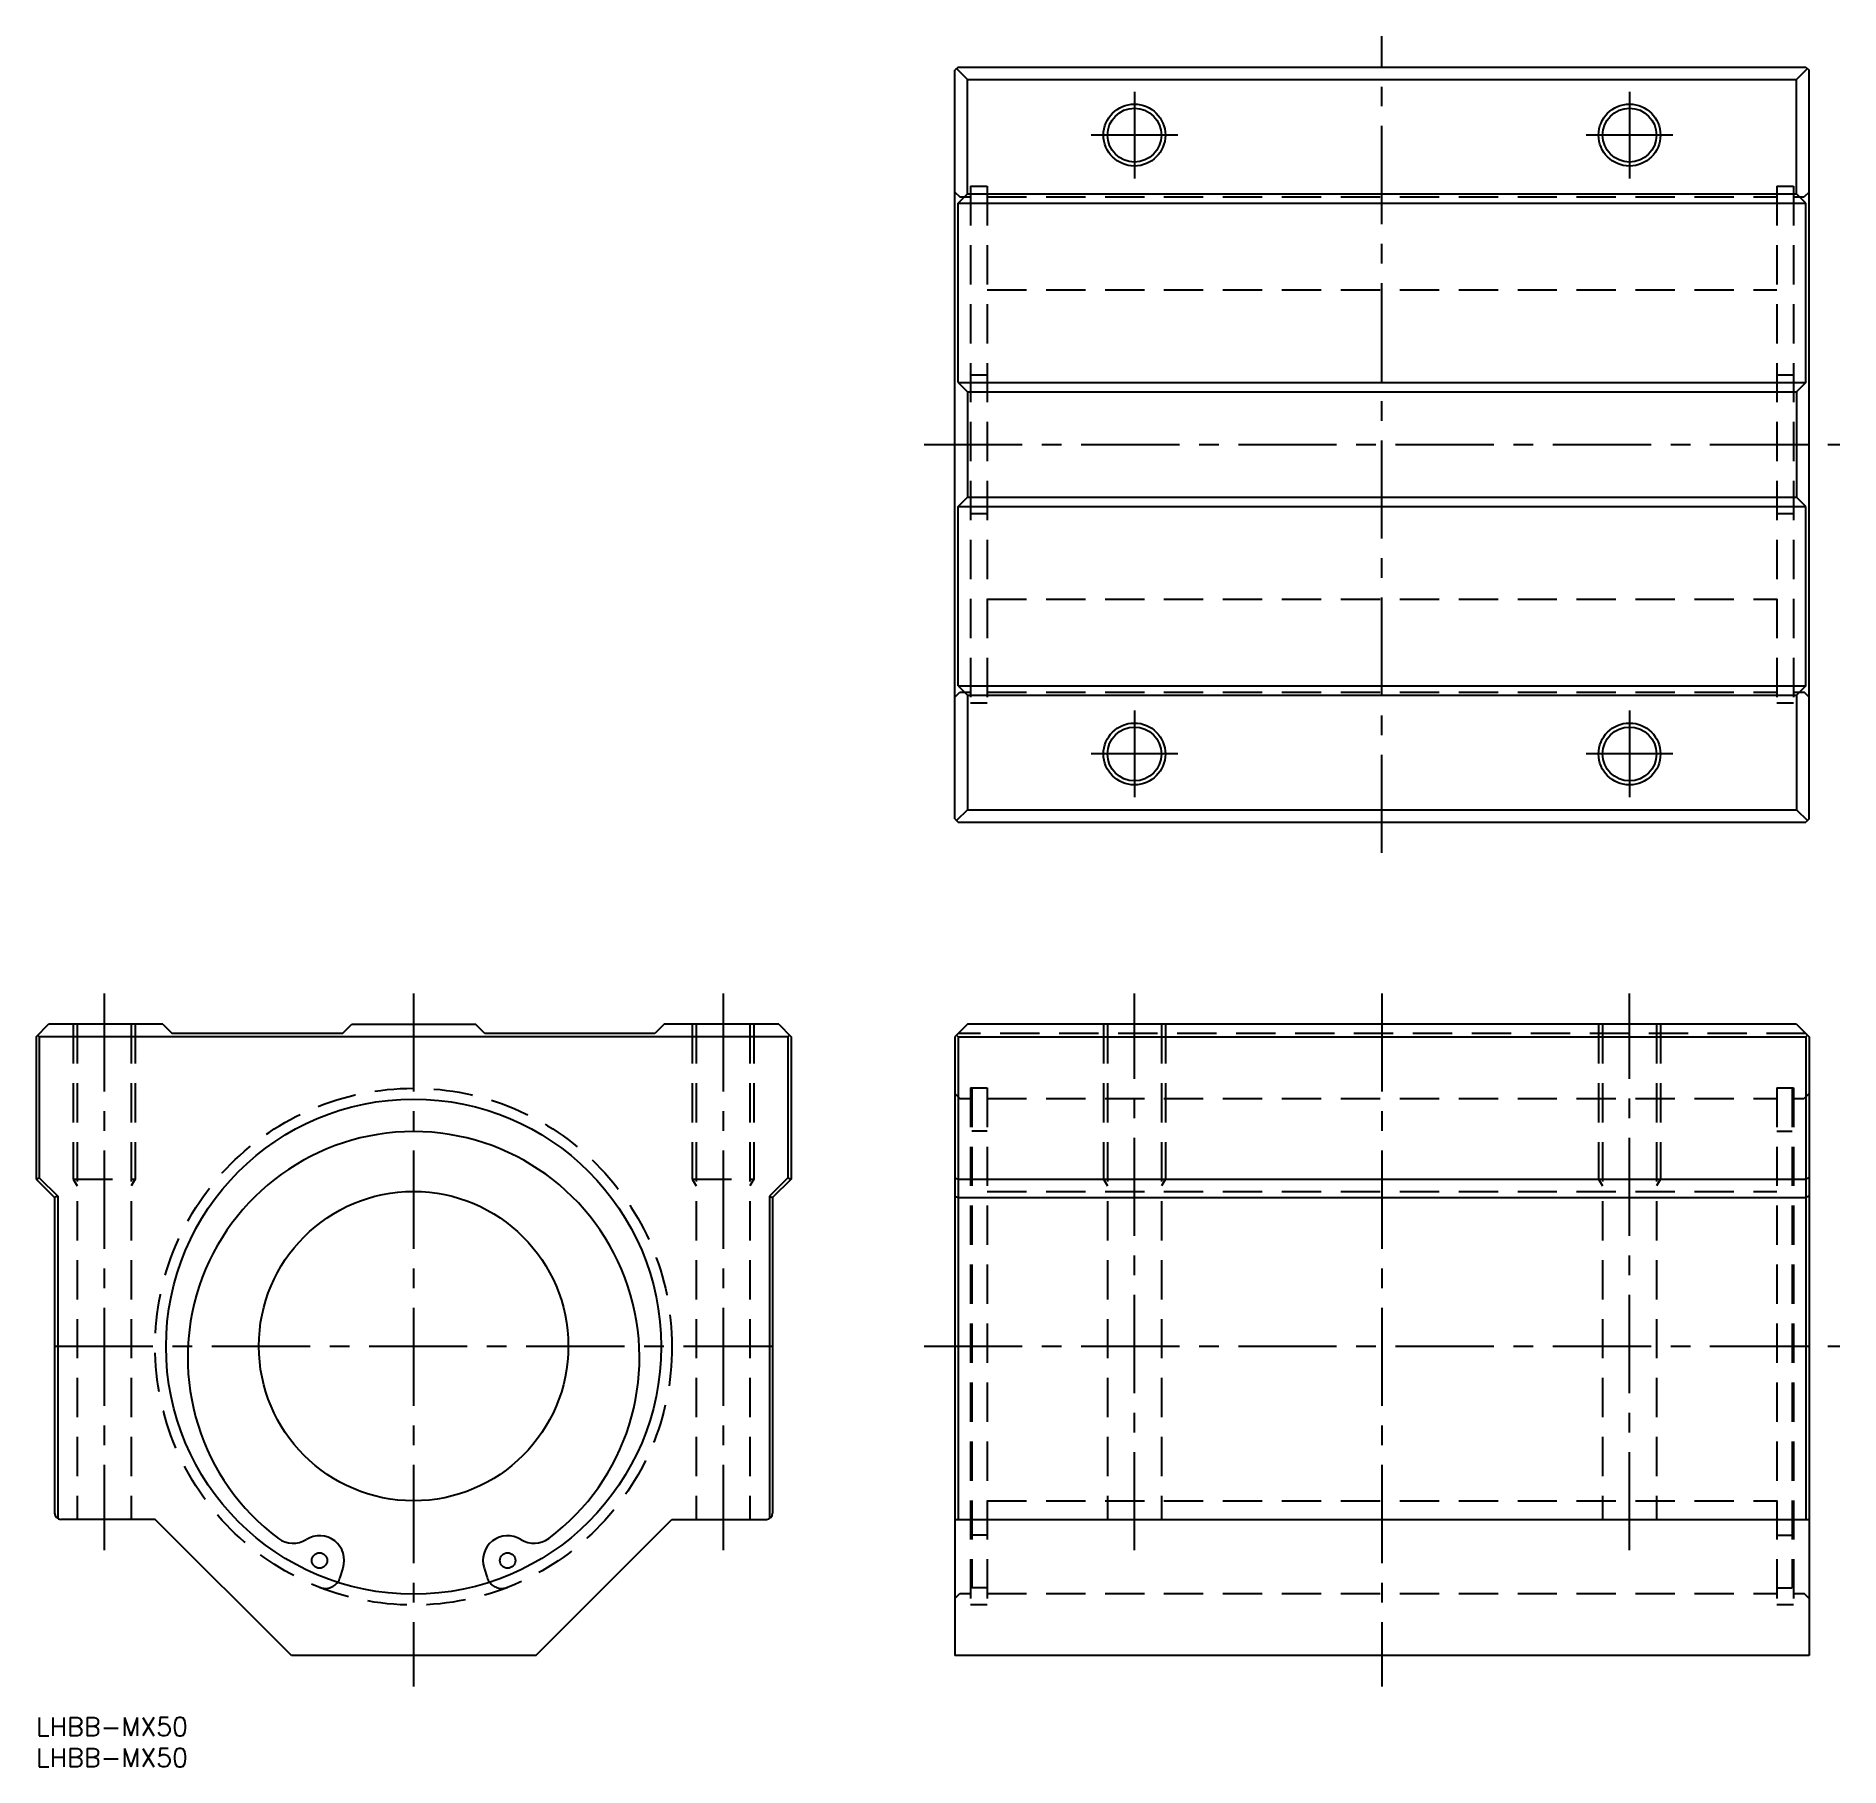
# Model space of a CAD drawing. Extents: x 0 to 942151, y -8 to 390344.
# Drawn here: x 0 to 291.5, y -8 to 271.7 of the extents above; entities outside this region: 1.
import ezdxf

# ---------------------------------------------------------------- set-up
doc = ezdxf.new("R2010")
doc.units = 0
doc.header["$LTSCALE"] = 0.5
doc.linetypes.add('CENTER', pattern=[50.8, 31.75, -6.35, 6.35, -6.35])
doc.linetypes.add('DASHED', pattern=[19.05, 12.7, -6.35])
for name, color, linetype in [('MSM_CENTER', 1, 'CENTER'), ('MSM_CONTINUOUS', 7, 'CONTINUOUS'), ('MSM_DASHED', 4, 'DASHED'), ('MSM_NARROW', 5, 'CONTINUOUS'), ('MSM_PART_NUMBER', 7, 'CONTINUOUS')]:
    doc.layers.add(name, color=color, linetype=linetype)
doc.styles.get("Standard").update_dxf_attribs({"font": 'txt.shx', "height": 3, "bigfont": 'bigfont.shx'})

# ---------------------------------------------------------------- blocks, each defined once
blk = doc.blocks.new('*U11')
at = {"layer": 'MSM_PART_NUMBER'}
blk.add_text('LHBB-MX50', height=3, dxfattribs=at).set_placement((0, -3))
blk = doc.blocks.new('*U12')
at = {"layer": 'MSM_PART_NUMBER'}
blk.add_text('LHBB-MX50', height=3, dxfattribs=at).set_placement((0, -8))

msp = doc.modelspace()

# ---------------------------------------------------------------- linework, layer by layer
at = {"layer": 'MSM_CENTER'}
for p, q in [((217.48, 139.68), (217.48, 271.68)), ((177.48, 262.68), (177.48, 248.68)), ((257.48, 262.68), (257.48, 248.68)), ((184.48, 255.68), (170.48, 255.68)), ((264.48, 255.68), (250.48, 255.68)), ((143.48, 205.68), (291.48, 205.68)), ((177.48, 162.68), (177.48, 148.68)), ((257.48, 162.68), (257.48, 148.68)), ((184.48, 155.68), (170.48, 155.68)), ((264.48, 155.68), (250.48, 155.68)), ((11, 117), (11, 27)), ((61, 117), (61, 5)), ((111, 117), (111, 27)), ((177.48, 27), (177.48, 117)), ((217.48, 117), (217.48, 5)), ((257.48, 27), (257.48, 117)), ((3, 60), (119, 60)), ((143.48, 60), (291.48, 60))]:
    msp.add_line(p, q, dxfattribs=at)
at = {"layer": 'MSM_CONTINUOUS'}
for p, q in [((942150.56, 390344.11), (942150.56, 390344.11)), ((150.48, 264.68), (148.73, 266.43)), ((284.48, 264.68), (286.23, 266.43)), ((148.98, 244.68), (150.48, 246.18)), ((285.98, 244.68), (284.48, 246.18)), ((148.98, 215.68), (148.98, 244.68)), ((285.98, 215.68), (285.98, 244.68)), ((148.98, 215.68), (150.48, 214.18)), ((150.48, 214.18), (150.48, 197.18)), ((285.98, 215.68), (284.48, 214.18)), ((284.48, 214.18), (284.48, 197.18)), ((148.98, 195.68), (150.48, 197.18)), ((148.98, 166.68), (148.98, 195.68)), ((285.98, 195.68), (284.48, 197.18)), ((285.98, 166.68), (285.98, 195.68)), ((148.98, 166.68), (150.48, 165.18)), ((285.98, 166.68), (284.48, 165.18)), ((150.48, 146.68), (148.73, 144.93)), ((284.48, 146.68), (286.23, 144.93)), ((0.25, 110.25), (0.5, 110)), ((121.5, 110), (0.5, 110)), ((121.5, 110), (121.75, 110.25)), ((148.98, 110), (148.73, 110.25)), ((148.98, 110), (148.98, 32)), ((148.98, 110), (285.98, 110)), ((285.98, 110), (286.23, 110.25)), ((285.98, 110), (285.98, 32)), ((0, 87), (0.5, 87.21)), ((0, 87), (3, 84)), ((0.5, 87.21), (3.5, 84.21)), ((121.5, 87.21), (118.5, 84.21)), ((122, 87), (119, 84)), ((121.5, 87.21), (122, 87)), ((148.48, 87.21), (148.98, 87)), ((286.48, 87.21), (285.98, 87)), ((3.5, 84.21), (3, 84)), ((3, 84), (3, 33)), ((3.5, 84.21), (3.5, 32.13)), ((118.5, 84.21), (118.5, 32.13)), ((118.5, 84.21), (119, 84)), ((119, 84), (119, 33)), ((148.48, 84.21), (148.98, 84)), ((286.48, 84.21), (285.98, 84)), ((49.12, 22.59), (49.61, 24.14)), ((72.39, 24.14), (72.88, 22.59))]:
    msp.add_line(p, q, dxfattribs=at)
at = {"layer": 'MSM_CONTINUOUS', "color": 7, "linetype": 'CONTINUOUS'}
for p, q in [((148.98, 266.68), (148.48, 266.18)), ((148.48, 145.18), (148.48, 266.18)), ((148.98, 266.68), (285.98, 266.68)), ((285.98, 266.68), (286.48, 266.18)), ((286.48, 145.18), (286.48, 266.18)), ((150.48, 246.18), (150.48, 264.68)), ((150.48, 264.68), (284.48, 264.68)), ((284.48, 246.18), (284.48, 264.68)), ((150.48, 246.18), (284.48, 246.18)), ((286.48, 246.18), (286.48, 246.18)), ((148.98, 244.68), (285.98, 244.68)), ((286.48, 244.68), (286.48, 244.68)), ((148.98, 215.68), (285.98, 215.68)), ((150.48, 214.18), (284.48, 214.18)), ((286.48, 215.68), (286.48, 215.68)), ((286.48, 214.18), (286.48, 214.18)), ((148.98, 195.68), (285.98, 195.68)), ((150.48, 197.18), (284.48, 197.18)), ((286.48, 197.18), (286.48, 197.18)), ((286.48, 195.68), (286.48, 195.68)), ((148.98, 166.68), (285.98, 166.68)), ((286.48, 166.68), (286.48, 166.68)), ((150.48, 165.18), (284.48, 165.18)), ((150.48, 165.18), (150.48, 146.68)), ((284.48, 165.18), (284.48, 146.68)), ((286.48, 165.18), (286.48, 165.18)), ((150.48, 146.68), (284.48, 146.68)), ((148.48, 145.18), (148.98, 144.68)), ((148.98, 144.68), (285.98, 144.68)), ((286.48, 145.18), (285.98, 144.68))]:
    msp.add_line(p, q, dxfattribs=at)
at = {"layer": 'MSM_CONTINUOUS', "color": 7}
for p, q in [((0, 110), (2, 112)), ((20.5, 112), (2, 112)), ((20.5, 112), (22, 110.5)), ((49.5, 110.5), (51, 112)), ((51, 112), (71, 112)), ((72.5, 110.5), (71, 112)), ((101.5, 112), (100, 110.5)), ((120, 112), (101.5, 112)), ((120, 112), (122, 110)), ((150.48, 112), (148.48, 110)), ((284.48, 112), (150.48, 112)), ((284.48, 112), (286.48, 110)), ((0, 110), (0, 87)), ((0.5, 110), (0.5, 87.21)), ((49.5, 110.5), (22, 110.5)), ((100, 110.5), (72.5, 110.5)), ((121.5, 110), (121.5, 87.21)), ((122, 110), (122, 87)), ((148.48, 110), (148.48, 10)), ((286.48, 110), (286.48, 10)), ((148.98, 87), (285.98, 87)), ((148.98, 84), (285.98, 84)), ((60.91, 60), (61.09, 60)), ((61, 59.91), (61, 60.09)), ((19.25, 32), (4, 32)), ((41.25, 10), (19.25, 32)), ((80.75, 10), (102.75, 32)), ((102.75, 32), (118, 32)), ((148.48, 32), (286.48, 32)), ((80.75, 10), (41.25, 10)), ((286.48, 10), (148.48, 10))]:
    msp.add_line(p, q, dxfattribs=at)
at = {"layer": 'MSM_CONTINUOUS', "color": 7, "linetype": 'CONTINUOUS'}
for centre in [(177.48, 255.68), (257.48, 255.68), (177.48, 155.68), (257.48, 155.68)]:
    msp.add_circle(centre, 4.35, dxfattribs=at)
at = {"layer": 'MSM_CONTINUOUS'}
for centre, radius in [((61, 59.91), 40), ((45.8, 25.36), 1.25), ((76.2, 25.36), 1.25)]:
    msp.add_circle(centre, radius, dxfattribs=at)
at = {"layer": 'MSM_CONTINUOUS', "color": 7}
msp.add_circle((61, 60), 25, dxfattribs=at)
at = {"layer": 'MSM_CONTINUOUS'}
for centre, radius, start, end in [((61, 58.16), 36.5, 306.7766, 233.2234), ((4, 33), 1, 180, 270), ((118, 33), 1, 270, 0), ((45.8, 25.36), 4, 342.3386, 122.1546), ((76.2, 25.36), 4, 57.8454, 197.6614), ((41.54, 32.13), 4, 233.2234, 302.1546), ((80.46, 32.13), 4, 237.8454, 306.7766), ((46.73, 23.34), 2.5, 322.9618, 342.3386), ((75.27, 23.34), 2.5, 197.6614, 217.0382)]:
    msp.add_arc(centre, radius, start, end, dxfattribs=at)
at = {"layer": 'MSM_DASHED'}
for p, q in [((148.48, 246.48), (149.28, 245.68)), ((149.28, 245.68), (150.98, 245.68)), ((150.98, 247.43), (150.98, 163.93)), ((150.98, 247.43), (153.68, 247.43)), ((153.68, 247.43), (153.68, 163.93)), ((153.68, 245.68), (281.28, 245.68)), ((281.28, 247.43), (281.28, 163.93)), ((281.28, 247.43), (283.98, 247.43)), ((283.98, 247.43), (283.98, 163.93)), ((283.98, 245.68), (285.68, 245.68)), ((286.48, 246.48), (285.68, 245.68)), ((153.68, 230.68), (281.28, 230.68)), ((153.68, 216.88), (150.98, 216.88)), ((283.98, 216.88), (281.28, 216.88)), ((153.68, 194.48), (150.98, 194.48)), ((283.98, 194.48), (281.28, 194.48)), ((153.68, 180.68), (281.28, 180.68)), ((148.48, 164.88), (149.28, 165.68)), ((149.28, 165.68), (150.98, 165.68)), ((150.98, 163.93), (153.68, 163.93)), ((153.68, 165.68), (281.28, 165.68)), ((281.28, 163.93), (283.98, 163.93)), ((283.98, 165.68), (285.68, 165.68)), ((286.48, 164.88), (285.68, 165.68)), ((6, 112), (6, 87)), ((6.65, 112), (6.65, 32)), ((15.35, 112), (15.35, 32)), ((16, 112), (16, 87)), ((106, 112), (106, 87)), ((106.65, 112), (106.65, 32)), ((115.35, 112), (115.35, 32)), ((116, 112), (116, 87)), ((172.48, 112), (172.48, 87)), ((173.13, 112), (173.13, 32)), ((181.83, 112), (181.83, 32)), ((182.48, 112), (182.48, 87)), ((252.48, 112), (252.48, 87)), ((253.13, 112), (253.13, 32)), ((261.83, 112), (261.83, 32)), ((262.48, 112), (262.48, 87)), ((285.98, 110.5), (148.98, 110.5)), ((148.48, 100.8), (149.28, 100)), ((149.28, 100), (150.98, 100)), ((150.98, 101.75), (150.98, 18.25)), ((150.98, 101.75), (153.68, 101.75)), ((151.18, 101.75, 0.75), (151.18, 20.93, 0.75)), ((153.68, 101.75), (153.68, 18.25)), ((153.68, 100), (281.28, 100)), ((281.28, 101.75), (281.28, 18.25)), ((281.28, 101.75), (283.98, 101.75)), ((283.78, 101.75, 0.75), (283.78, 20.93, 0.75)), ((283.98, 101.75), (283.98, 18.25)), ((283.98, 100), (285.68, 100)), ((286.48, 100.8), (285.68, 100)), ((153.68, 94.75), (151.18, 94.75)), ((281.28, 94.75), (283.78, 94.75)), ((6, 87), (16, 87)), ((6, 87), (6.65, 85.87)), ((16, 87), (15.35, 85.87)), ((106, 87), (116, 87)), ((106, 87), (106.65, 85.87)), ((116, 87), (115.35, 85.87)), ((153.68, 85), (281.28, 85)), ((172.48, 87), (182.48, 87)), ((172.48, 87), (173.13, 85.87)), ((182.48, 87), (181.83, 85.87)), ((252.48, 87), (262.48, 87)), ((252.48, 87), (253.13, 85.87)), ((262.48, 87), (261.83, 85.87)), ((153.68, 35), (281.28, 35)), ((153.68, 29.45), (151.18, 29.45)), ((281.28, 29.45), (283.78, 29.45)), ((153.68, 20.93), (151.18, 20.93)), ((281.28, 20.93), (283.78, 20.93)), ((148.48, 19.2), (149.28, 20)), ((149.28, 20), (150.98, 20)), ((150.98, 18.25), (153.68, 18.25)), ((153.68, 20), (281.28, 20)), ((281.28, 18.25), (283.98, 18.25)), ((283.98, 20), (285.68, 20)), ((286.48, 19.2), (285.68, 20))]:
    msp.add_line(p, q, dxfattribs=at)
msp.add_circle((61, 59.91), 41.75, dxfattribs=at)
for centre, start, end in [((46.73, 23.34), 248.6867, 322.9618), ((75.27, 23.34), 217.0382, 291.3133)]:
    msp.add_arc(centre, 2.5, start, end, dxfattribs=at)
at = {"layer": 'MSM_NARROW'}
for centre in [(177.48, 255.68), (257.48, 255.68), (177.48, 155.68), (257.48, 155.68)]:
    msp.add_circle(centre, 5, dxfattribs=at)

# ---------------------------------------------------------------- block references
at = {"layer": 'MSM_CONTINUOUS'}
for name in ['*U11', '*U12']:
    msp.add_blockref(name, (0, 0), dxfattribs=at)

doc.saveas('drawing.dxf')
